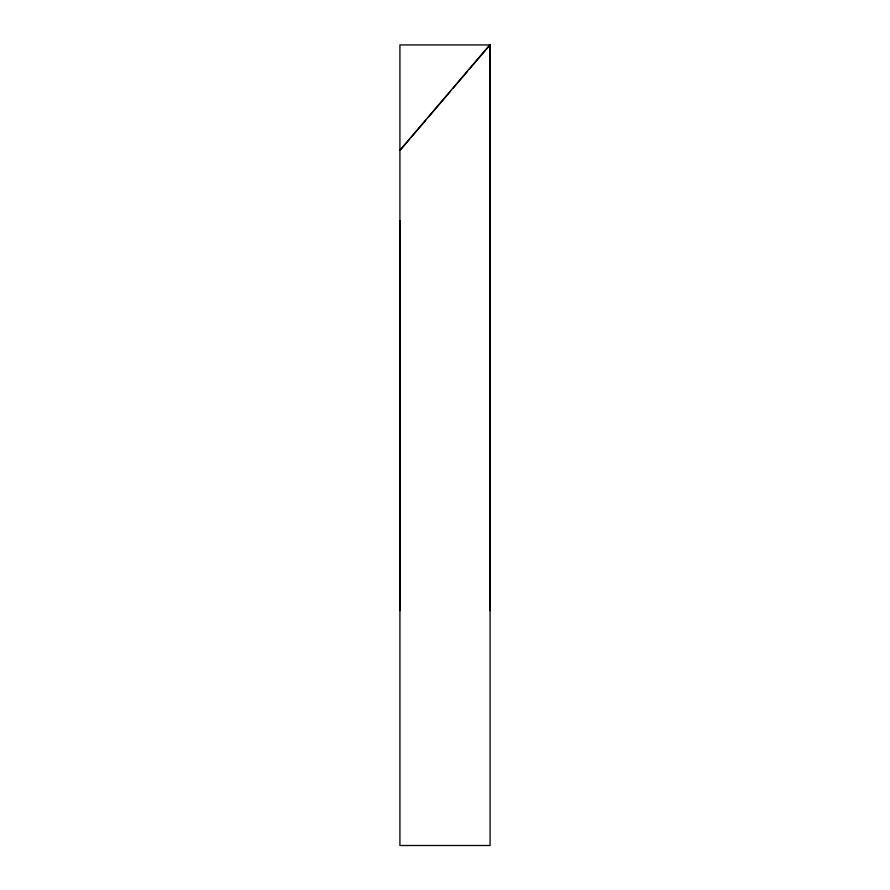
<?xml version="1.0" encoding="UTF-8"?>
<svg xmlns="http://www.w3.org/2000/svg" width="890" height="890" viewBox="0 0 890 890"><rect width="100%" height="100%" fill="white"/><g stroke="black" fill="none" stroke-linecap="round" stroke-linejoin="round"><path stroke-width="1.33" d="M399.922 610.618L399.922 220.72M399.922 150.365L490.079 44.5L490.079 610.54M399.922 150.399L409.589 139.107M411.191 137.216L425.687 120.272M428.101 117.447L450.629 91.069M453.055 88.255L467.539 71.3M469.152 69.42L477.997 59.051M478.809 58.117L490.079 44.934L399.922 44.934L399.922 845.5L490.079 845.5L490.079 44.5"/></g></svg>
